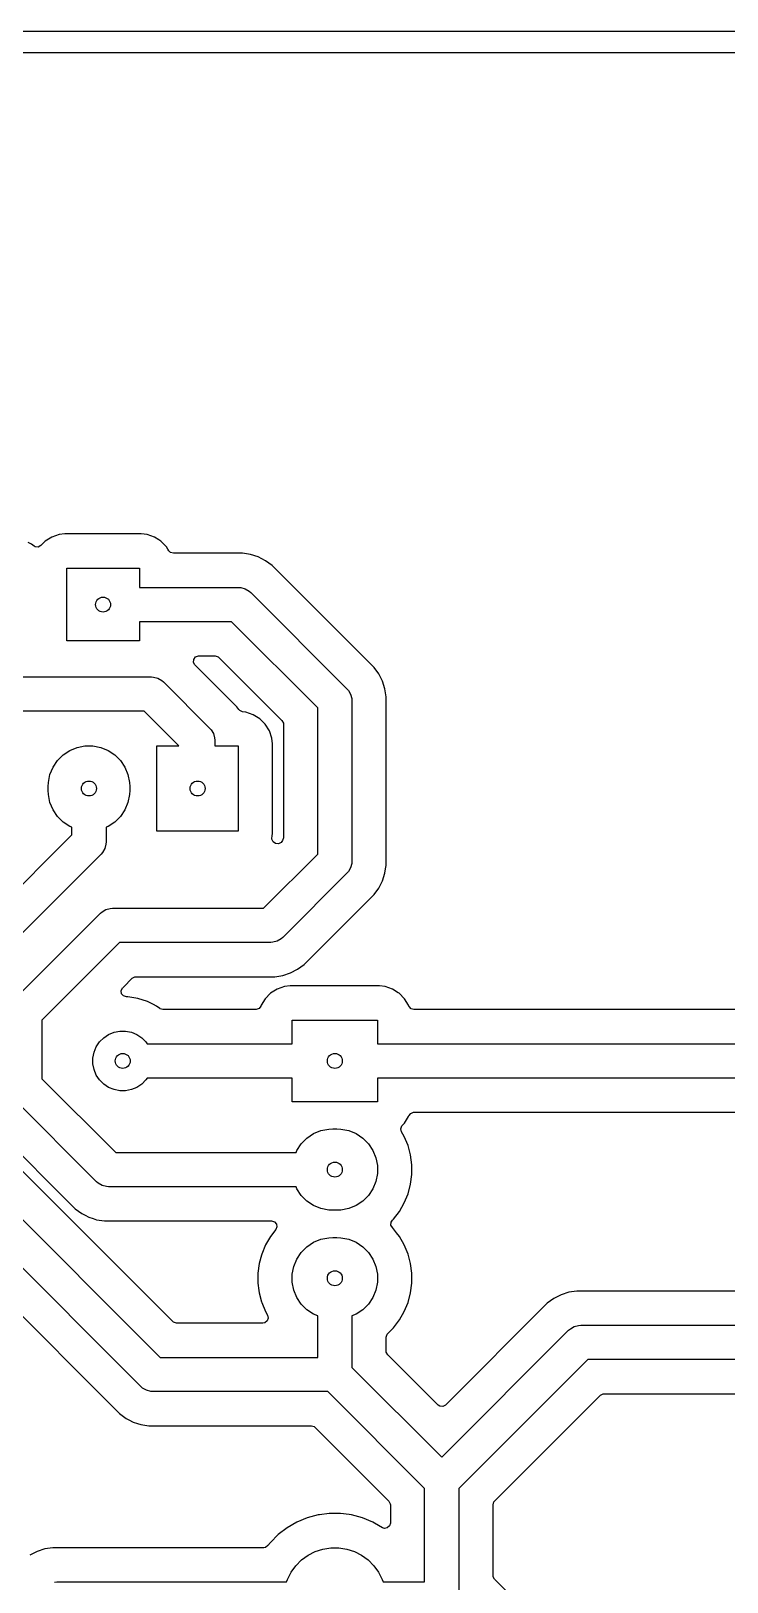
# Model space of a CAD drawing. Extents: x 117.2 to 183.2, y -121.2 to -64.2.
# Drawn here: x 141.69 to 157.96, y -100.51 to -64.25 of the extents above; entities that cross this region are included whole.
import ezdxf

# ---------------------------------------------------------------- set-up
doc = ezdxf.new("R2010")
doc.units = 0
doc.layers.add('BLACK', color=7, linetype='CONTINUOUS')

msp = doc.modelspace()

# ---------------------------------------------------------------- linework, layer by layer
at = {"layer": 'BLACK', "linetype": 'CONTINUOUS'}
for p, q in [((117.25, -64.25), (183.25, -64.25)), ((117.8745, -64.7505), (182.6255, -64.7505)), ((142.170476, -76.084211), (142.017739, -76.180183)), ((142.340745, -76.024631), (142.170476, -76.084211)), ((142.34075, -76.02463), (142.340745, -76.024631)), ((142.475039, -76.0095), (142.34075, -76.02463)), ((142.475046, -76.0095), (142.475039, -76.0095)), ((144.264954, -76.0095), (142.475046, -76.0095)), ((144.26496, -76.0095), (144.264954, -76.0095)), ((144.399249, -76.02463), (144.26496, -76.0095)), ((144.399254, -76.024631), (144.399249, -76.02463)), ((144.569523, -76.084211), (144.399254, -76.024631)), ((144.671949, -76.14857), (144.569523, -76.084211)), ((144.722262, -76.180184), (144.671949, -76.14857)), ((141.695051, -76.248366), (141.622764, -76.211534)), ((141.695053, -76.248367), (141.695051, -76.248366)), ((141.695054, -76.248368), (141.695053, -76.248367)), ((141.756779, -76.293213), (141.695054, -76.248368)), ((141.78633, -76.309077), (141.756779, -76.293213)), ((141.856022, -76.314061), (141.78633, -76.309077)), ((141.917345, -76.280577), (141.856022, -76.314061)), ((142.017739, -76.180183), (141.917345, -76.280577)), ((144.849816, -76.307738), (144.722262, -76.180184)), ((144.884367, -76.362726), (144.849816, -76.307738)), ((144.908713, -76.401472), (144.884367, -76.362726)), ((144.946668, -76.439815), (144.908713, -76.401472)), ((145.013707, -76.4595), (144.946668, -76.439815)), ((146.634481, -76.4595), (145.013707, -76.4595)), ((146.634486, -76.4595), (146.634481, -76.4595)), ((146.821118, -76.489059), (146.634486, -76.4595)), ((147.000836, -76.547454), (146.821118, -76.489059)), ((142.52, -78.51), (142.52, -76.81)), ((142.52, -76.81), (144.22, -76.81)), ((144.22, -76.81), (144.22, -77.26)), ((147.169199, -76.63324), (147.000836, -76.547454)), ((147.322074, -76.74431), (147.169199, -76.63324)), ((149.572073, -78.99431), (147.322074, -76.74431)), ((144.22, -77.26), (146.54, -77.26)), ((146.54, -77.26), (146.59221, -77.263422)), ((146.59221, -77.263422), (146.693074, -77.290448)), ((146.693074, -77.290448), (146.783505, -77.342659)), ((146.783505, -77.342659), (146.822843, -77.377157)), ((146.822843, -77.377157), (149.072843, -79.627158)), ((146.374314, -78.06), (144.22, -78.06)), ((144.22, -78.06), (144.22, -78.51)), ((148.39, -80.075685), (146.374314, -78.06)), ((144.22, -78.51), (142.52, -78.51)), ((145.48646, -79.010858), (145.491444, -78.941166)), ((145.519945, -79.072181), (145.48646, -79.010858)), ((145.491444, -78.941166), (145.533316, -78.885233)), ((145.533316, -78.885233), (145.59878, -78.860816)), ((145.59878, -78.860816), (145.607626, -78.8605)), ((145.607626, -78.8605), (145.991374, -78.8605)), ((145.991374, -78.8605), (146.058413, -78.880185)), ((146.058413, -78.880185), (146.079055, -78.896819)), ((146.079055, -78.896819), (147.553181, -80.370944)), ((149.70569, -79.127927), (149.572073, -78.99431)), ((139.415686, -79.35), (144.5, -79.35)), ((144.5, -79.35), (144.55221, -79.353422)), ((144.55221, -79.353422), (144.653074, -79.380448)), ((144.653074, -79.380448), (144.743505, -79.432659)), ((146.019837, -79.572074), (145.519945, -79.072181)), ((149.81676, -79.280801), (149.70569, -79.127927)), ((149.831932, -79.310578), (149.81676, -79.280801)), ((149.902545, -79.449163), (149.831932, -79.310578)), ((144.743505, -79.432659), (144.782843, -79.467157)), ((144.782843, -79.467157), (145.862843, -80.547158)), ((146.362073, -79.91431), (146.019837, -79.572074)), ((149.072843, -79.627158), (149.107341, -79.666495)), ((149.107341, -79.666495), (149.159552, -79.756927)), ((149.159552, -79.756927), (149.186578, -79.85779)), ((149.96094, -79.628881), (149.902545, -79.449163)), ((149.9905, -79.815513), (149.96094, -79.628881)), ((146.49569, -80.047927), (146.362073, -79.91431)), ((146.544567, -80.1152), (146.49569, -80.047927)), ((146.566585, -80.138465), (146.544567, -80.1152)), ((148.39, -83.494314), (148.39, -80.075685)), ((149.186578, -79.85779), (149.19, -79.91)), ((149.19, -79.91), (149.19, -83.66)), ((149.9905, -83.754485), (149.9905, -79.815513)), ((144.334314, -80.15), (139.25, -80.15)), ((145.144315, -80.96), (144.334314, -80.15)), ((146.630999, -80.165532), (146.566585, -80.138465)), ((146.71175, -80.17463), (146.630999, -80.165532)), ((146.711754, -80.174631), (146.71175, -80.17463)), ((146.882023, -80.234211), (146.711754, -80.174631)), ((147.034762, -80.330184), (146.882023, -80.234211)), ((147.162316, -80.457738), (147.034762, -80.330184)), ((147.258289, -80.610478), (147.162316, -80.457738)), ((147.553181, -80.370944), (147.586666, -80.432267)), ((147.586666, -80.432267), (147.5895, -80.458625)), ((147.5895, -80.458625), (147.5895, -83.111374)), ((145.862843, -80.547158), (145.897341, -80.586495)), ((145.897341, -80.586495), (145.949552, -80.676926)), ((145.949552, -80.676926), (145.949552, -80.676927)), ((145.949552, -80.676927), (145.976578, -80.77779)), ((145.976578, -80.77779), (145.98, -80.83)), ((145.98, -80.83), (145.98, -80.96)), ((147.317868, -80.780745), (147.258289, -80.610478)), ((147.333, -80.915046), (147.317868, -80.780745)), ((142.303708, -81.30824), (142.43574, -81.176208)), ((142.43574, -81.176208), (142.590995, -81.07247)), ((142.590995, -81.07247), (142.763504, -81.001014)), ((142.763504, -81.001014), (142.946639, -80.964587)), ((142.946639, -80.964587), (143.133361, -80.964587)), ((143.133361, -80.964587), (143.316496, -81.001014)), ((143.316496, -81.001014), (143.489005, -81.07247)), ((143.489005, -81.07247), (143.64426, -81.176208)), ((143.64426, -81.176208), (143.776292, -81.30824)), ((144.6275, -82.96), (144.6275, -80.96)), ((144.6275, -80.96), (145.144315, -80.96)), ((145.98, -80.96), (146.5325, -80.96)), ((146.5325, -80.96), (146.5325, -82.96)), ((147.333, -83.004954), (147.333, -80.915046)), ((142.128514, -81.636004), (142.19997, -81.463495)), ((142.19997, -81.463495), (142.303708, -81.30824)), ((143.776292, -81.30824), (143.88003, -81.463495)), ((143.88003, -81.463495), (143.951486, -81.636004)), ((142.0875, -81.9125), (142.092087, -81.819139)), ((142.0875, -82.0075), (142.0875, -81.9125)), ((142.092087, -81.819139), (142.128514, -81.636004)), ((143.951486, -81.636004), (143.987913, -81.819139)), ((143.987913, -81.819139), (143.9925, -81.9125)), ((143.9925, -81.9125), (143.9925, -82.0075)), ((142.092087, -82.100861), (142.0875, -82.0075)), ((142.128514, -82.283996), (142.092087, -82.100861)), ((142.19997, -82.456505), (142.128514, -82.283996)), ((143.951486, -82.283996), (143.88003, -82.456505)), ((143.987913, -82.100861), (143.951486, -82.283996)), ((143.9925, -82.0075), (143.987913, -82.100861)), ((142.303708, -82.61176), (142.19997, -82.456505)), ((142.43574, -82.743792), (142.303708, -82.61176)), ((143.776292, -82.61176), (143.64426, -82.743792)), ((143.88003, -82.456505), (143.776292, -82.61176)), ((142.590995, -82.84753), (142.43574, -82.743792)), ((142.64, -82.867828), (142.590995, -82.84753)), ((142.64, -83.044314), (142.64, -82.867828)), ((143.489005, -82.84753), (143.44, -82.867828)), ((143.44, -82.867828), (143.44, -83.21)), ((143.64426, -82.743792), (143.489005, -82.84753)), ((146.5325, -82.96), (144.6275, -82.96)), ((147.325151, -83.074613), (147.333, -83.004954)), ((138.467157, -87.217157), (142.64, -83.044314)), ((143.409552, -83.363074), (143.357341, -83.453505)), ((143.436578, -83.26221), (143.409552, -83.363074)), ((143.44, -83.21), (143.436578, -83.26221)), ((147.319608, -83.142424), (147.320072, -83.119697)), ((147.344023, -83.207889), (147.319608, -83.142424)), ((147.320072, -83.119697), (147.325151, -83.074613)), ((147.399956, -83.249762), (147.344023, -83.207889)), ((147.469647, -83.254748), (147.399956, -83.249762)), ((147.530971, -83.221264), (147.469647, -83.254748)), ((147.553179, -83.199057), (147.530971, -83.221264)), ((147.569815, -83.178413), (147.553179, -83.199057)), ((147.5895, -83.111374), (147.569815, -83.178413)), ((143.322843, -83.492843), (139.15, -87.665686)), ((143.357341, -83.453505), (143.322843, -83.492843)), ((147.124314, -84.76), (148.39, -83.494314)), ((149.186578, -83.71221), (149.159552, -83.813073)), ((149.19, -83.66), (149.186578, -83.71221)), ((149.977082, -83.839199), (149.989547, -83.7605)), ((149.989547, -83.7605), (149.9905, -83.754485)), ((149.072842, -83.942843), (147.572843, -85.442843)), ((149.107341, -83.903505), (149.072842, -83.942843)), ((149.159551, -83.813074), (149.107341, -83.903505)), ((149.159552, -83.813073), (149.159551, -83.813074)), ((149.81676, -84.289199), (149.902547, -84.120832)), ((149.902547, -84.120832), (149.96094, -83.941118)), ((149.96094, -83.941118), (149.977082, -83.839199)), ((149.02355, -85.124214), (149.70569, -84.442074)), ((149.70569, -84.442074), (149.81676, -84.289199)), ((143.307157, -84.877157), (143.346495, -84.842659)), ((143.346495, -84.842659), (143.436926, -84.790448)), ((143.436926, -84.790448), (143.53779, -84.763422)), ((143.53779, -84.763422), (143.59, -84.76)), ((143.59, -84.76), (147.124314, -84.76)), ((141.257157, -86.927157), (143.307157, -84.877157)), ((148.072074, -86.07569), (149.02355, -85.124214)), ((143.755686, -85.56), (141.94, -87.375686)), ((147.29, -85.56), (143.755686, -85.56)), ((147.34221, -85.556578), (147.29, -85.56)), ((147.443074, -85.529552), (147.34221, -85.556578)), ((147.533505, -85.477341), (147.443074, -85.529552)), ((147.572843, -85.442843), (147.533505, -85.477341)), ((147.571118, -86.33094), (147.750832, -86.272547)), ((147.750832, -86.272547), (147.919199, -86.18676)), ((147.919199, -86.18676), (148.072074, -86.07569)), ((143.794886, -86.687853), (143.823911, -86.624297)), ((143.823911, -86.624297), (143.829943, -86.617819)), ((143.829943, -86.617819), (143.845446, -86.602317)), ((143.845446, -86.602317), (144.050944, -86.396819)), ((144.050944, -86.396819), (144.112267, -86.363334)), ((144.112267, -86.363334), (144.138625, -86.3605)), ((144.138625, -86.3605), (147.384486, -86.3605)), ((147.440476, -86.651711), (147.287737, -86.747684)), ((147.384486, -86.3605), (147.571118, -86.33094)), ((147.610745, -86.592131), (147.440476, -86.651711)), ((147.61075, -86.59213), (147.610745, -86.592131)), ((147.745039, -86.577), (147.61075, -86.59213)), ((147.745046, -86.577), (147.745039, -86.577)), ((149.834954, -86.577), (147.745046, -86.577)), ((149.83496, -86.577), (149.834954, -86.577)), ((149.969249, -86.59213), (149.83496, -86.577)), ((149.969254, -86.592131), (149.969249, -86.59213)), ((150.139523, -86.651711), (149.969254, -86.592131)), ((150.26983, -86.733589), (150.139523, -86.651711)), ((143.80483, -86.757011), (143.794886, -86.687853)), ((143.850585, -86.809815), (143.80483, -86.757011)), ((143.917624, -86.8295), (143.850585, -86.809815)), ((143.948092, -86.8295), (143.917624, -86.8295)), ((143.948097, -86.8295), (143.948092, -86.8295)), ((144.181368, -86.866446), (143.948097, -86.8295)), ((144.405996, -86.939433), (144.181368, -86.866446)), ((144.550715, -87.013172), (144.405996, -86.939433)), ((144.616433, -87.046657), (144.550715, -87.013172)), ((147.064211, -87.027978), (147.060296, -87.039168)), ((147.064212, -87.027975), (147.064211, -87.027978)), ((147.160184, -86.875237), (147.064212, -87.027975)), ((147.287737, -86.747684), (147.160184, -86.875237)), ((150.292262, -86.747684), (150.26983, -86.733589)), ((150.419816, -86.875238), (150.292262, -86.747684)), ((150.515789, -87.027978), (150.419816, -86.875238)), ((150.520784, -87.042253), (150.515789, -87.027978)), ((141.94, -87.375686), (141.94, -88.744314)), ((144.616435, -87.046658), (144.616433, -87.046657)), ((144.616436, -87.046659), (144.616435, -87.046658)), ((144.697862, -87.105818), (144.616436, -87.046659)), ((144.703708, -87.109815), (144.697862, -87.105818)), ((144.770747, -87.1295), (144.703708, -87.109815)), ((146.940704, -87.1295), (144.770747, -87.1295)), ((146.952071, -87.128978), (146.940704, -87.1295)), ((147.017024, -87.103231), (146.952071, -87.128978)), ((147.057746, -87.046455), (147.017024, -87.103231)), ((147.060296, -87.039168), (147.057746, -87.046455)), ((147.79, -87.93), (147.79, -87.3775)), ((147.79, -87.3775), (149.79, -87.3775)), ((149.79, -87.3775), (149.79, -87.93)), ((150.522254, -87.046455), (150.520784, -87.042253)), ((150.526502, -87.057011), (150.522254, -87.046455)), ((150.572257, -87.109815), (150.526502, -87.057011)), ((150.639296, -87.1295), (150.572257, -87.109815)), ((162.424481, -87.1295), (150.639296, -87.1295)), ((143.385925, -87.788893), (143.500022, -87.712655)), ((143.500022, -87.712655), (143.626801, -87.660142)), ((143.626801, -87.660142), (143.761388, -87.633371)), ((143.761388, -87.633371), (143.898612, -87.633371)), ((143.898612, -87.633371), (144.033199, -87.660142)), ((144.033199, -87.660142), (144.159978, -87.712655)), ((144.159978, -87.712655), (144.274075, -87.788893)), ((143.160142, -88.126801), (143.212655, -88.000022)), ((143.212655, -88.000022), (143.288893, -87.885925)), ((143.288893, -87.885925), (143.385925, -87.788893)), ((144.274075, -87.788893), (144.371107, -87.885925)), ((144.371107, -87.885925), (144.400557, -87.93)), ((144.400557, -87.93), (147.79, -87.93)), ((149.79, -87.93), (162.33, -87.93)), ((143.133371, -88.261388), (143.160142, -88.126801)), ((143.133371, -88.398612), (143.133371, -88.261388)), ((143.160142, -88.533199), (143.133371, -88.398612)), ((141.94, -88.744314), (143.665685, -90.47)), ((143.212655, -88.659978), (143.160142, -88.533199)), ((143.288893, -88.774075), (143.212655, -88.659978)), ((143.385925, -88.871107), (143.288893, -88.774075)), ((144.371107, -88.774075), (144.274075, -88.871107)), ((144.400557, -88.73), (144.371107, -88.774075)), ((147.79, -88.73), (144.400557, -88.73)), ((147.79, -89.2825), (147.79, -88.73)), ((162.164314, -88.73), (149.79, -88.73)), ((149.79, -88.73), (149.79, -89.2825)), ((143.217158, -91.152843), (141.257157, -89.192843)), ((143.500022, -88.947345), (143.385925, -88.871107)), ((143.626801, -88.999858), (143.500022, -88.947345)), ((143.761388, -89.026629), (143.626801, -88.999858)), ((143.898612, -89.026629), (143.761388, -89.026629)), ((144.033199, -88.999858), (143.898612, -89.026629)), ((144.159978, -88.947345), (144.033199, -88.999858)), ((144.274075, -88.871107), (144.159978, -88.947345)), ((149.79, -89.2825), (147.79, -89.2825)), ((150.522254, -89.613544), (150.562976, -89.556769)), ((150.562976, -89.556769), (150.627929, -89.531022)), ((150.627929, -89.531022), (150.639296, -89.5305)), ((150.639296, -89.5305), (161.781374, -89.5305)), ((140.62431, -89.692074), (142.717927, -91.78569)), ((148.466004, -89.958514), (148.649139, -89.922087)), ((148.649139, -89.922087), (148.7425, -89.9175)), ((148.7425, -89.9175), (148.8375, -89.9175)), ((148.8375, -89.9175), (148.930861, -89.922087)), ((148.930861, -89.922087), (149.113996, -89.958514)), ((150.333829, -89.91635), (150.356681, -89.850323)), ((150.350302, -89.98425), (150.333829, -89.91635)), ((150.356681, -89.850323), (150.370005, -89.834571)), ((150.370005, -89.834571), (150.419816, -89.784762)), ((150.419816, -89.784762), (150.515789, -89.632022)), ((150.515789, -89.632022), (150.522254, -89.613544)), ((144.998445, -94.423181), (140.529576, -89.954312)), ((147.90247, -90.420995), (148.006208, -90.26574)), ((148.006208, -90.26574), (148.13824, -90.133708)), ((148.13824, -90.133708), (148.293495, -90.02997)), ((148.293495, -90.02997), (148.466004, -89.958514)), ((149.113996, -89.958514), (149.286505, -90.02997)), ((149.286505, -90.02997), (149.44176, -90.133708)), ((149.44176, -90.133708), (149.573792, -90.26574)), ((149.573792, -90.26574), (149.67753, -90.420995)), ((150.413087, -90.092996), (150.350302, -89.98425)), ((150.413089, -90.093001), (150.413087, -90.092996)), ((150.413091, -90.093004), (150.413089, -90.093001)), ((150.50103, -90.305308), (150.413091, -90.093004)), ((140.030343, -90.587157), (144.703186, -95.26)), ((143.665685, -90.47), (147.882171, -90.47)), ((147.882171, -90.47), (147.90247, -90.420995)), ((149.67753, -90.420995), (149.748986, -90.593504)), ((149.748986, -90.593504), (149.785413, -90.776639)), ((150.560505, -90.527273), (150.50103, -90.305308)), ((150.5905, -90.755102), (150.560505, -90.527273)), ((149.785413, -90.963361), (149.748986, -91.146496)), ((149.785413, -90.776639), (149.785413, -90.963361)), ((150.560505, -91.212727), (150.5905, -90.984898)), ((150.5905, -90.984898), (150.5905, -90.755102)), ((144.254657, -95.942843), (139.581814, -91.27)), ((143.256495, -91.187341), (143.217158, -91.152843)), ((143.346927, -91.239552), (143.256495, -91.187341)), ((143.44779, -91.266578), (143.346927, -91.239552)), ((143.5, -91.27), (143.44779, -91.266578)), ((147.882171, -91.27), (143.5, -91.27)), ((147.90247, -91.319005), (147.882171, -91.27)), ((148.006208, -91.47426), (147.90247, -91.319005)), ((149.67753, -91.319005), (149.573792, -91.47426)), ((149.748986, -91.146496), (149.67753, -91.319005)), ((150.50103, -91.434692), (150.560505, -91.212727)), ((148.13824, -91.606292), (148.006208, -91.47426)), ((148.293495, -91.71003), (148.13824, -91.606292)), ((148.466004, -91.781486), (148.293495, -91.71003)), ((149.286505, -91.71003), (149.113996, -91.781486)), ((149.44176, -91.606292), (149.286505, -91.71003)), ((149.573792, -91.47426), (149.44176, -91.606292)), ((150.298193, -91.846004), (150.413091, -91.646996)), ((150.413091, -91.646996), (150.50103, -91.434692)), ((142.717927, -91.78569), (142.870801, -91.89676)), ((142.870801, -91.89676), (142.950347, -91.93729)), ((142.950347, -91.93729), (143.039163, -91.982545)), ((143.039163, -91.982545), (143.039165, -91.982545)), ((143.039165, -91.982545), (143.039168, -91.982547)), ((143.039168, -91.982547), (143.135497, -92.013846)), ((143.135497, -92.013846), (143.218881, -92.04094)), ((143.218881, -92.04094), (143.405514, -92.0705)), ((143.405514, -92.0705), (143.405519, -92.0705)), ((143.405519, -92.0705), (143.594482, -92.0705)), ((143.594482, -92.0705), (147.309279, -92.0705)), ((147.309279, -92.0705), (147.376318, -92.090185)), ((147.376318, -92.090185), (147.422073, -92.142989)), ((148.649139, -91.817913), (148.466004, -91.781486)), ((148.7425, -91.8225), (148.649139, -91.817913)), ((148.8375, -91.8225), (148.7425, -91.8225)), ((148.930861, -91.817913), (148.8375, -91.8225)), ((149.113996, -91.781486), (148.930861, -91.817913)), ((150.100812, -92.16636), (150.105795, -92.096669)), ((150.105795, -92.096669), (150.134296, -92.052319)), ((150.134296, -92.052319), (150.158303, -92.028313)), ((150.158303, -92.028313), (150.298193, -91.846004)), ((147.281807, -92.433996), (147.166909, -92.633003)), ((147.281813, -92.433987), (147.281807, -92.433996)), ((147.407655, -92.269986), (147.281813, -92.433987)), ((147.432017, -92.212147), (147.407655, -92.269986)), ((147.422073, -92.142989), (147.432017, -92.212147)), ((148.466004, -92.498514), (148.649139, -92.462087)), ((148.649139, -92.462087), (148.7425, -92.4575)), ((148.7425, -92.4575), (148.8375, -92.4575)), ((148.8375, -92.4575), (148.930861, -92.462087)), ((148.930861, -92.462087), (149.113996, -92.498514)), ((150.134296, -92.22768), (150.100812, -92.16636)), ((150.158303, -92.251687), (150.134296, -92.22768)), ((150.158305, -92.251689), (150.158303, -92.251687)), ((150.232001, -92.347732), (150.158305, -92.251689)), ((150.298193, -92.433996), (150.232001, -92.347732)), ((150.413091, -92.633004), (150.298193, -92.433996)), ((147.166907, -92.633007), (147.078973, -92.845298)), ((147.166909, -92.633003), (147.166907, -92.633007)), ((147.90247, -92.960995), (148.006208, -92.80574)), ((148.006208, -92.80574), (148.13824, -92.673708)), ((148.13824, -92.673708), (148.293495, -92.56997)), ((148.293495, -92.56997), (148.466004, -92.498514)), ((149.113996, -92.498514), (149.286505, -92.56997)), ((149.286505, -92.56997), (149.44176, -92.673708)), ((149.44176, -92.673708), (149.573792, -92.80574)), ((149.573792, -92.80574), (149.67753, -92.960995)), ((150.50103, -92.845308), (150.413091, -92.633004)), ((147.019495, -93.067274), (146.9895, -93.295094)), ((147.07214, -92.8708), (147.019495, -93.067274)), ((147.07897, -92.845308), (147.07214, -92.8708)), ((147.078973, -92.845298), (147.07897, -92.845308)), ((147.794587, -93.316639), (147.831014, -93.133504)), ((147.831014, -93.133504), (147.90247, -92.960995)), ((149.67753, -92.960995), (149.748986, -93.133504)), ((149.748986, -93.133504), (149.785413, -93.316639)), ((150.560505, -93.067273), (150.50103, -92.845308)), ((150.5905, -93.295102), (150.560505, -93.067273)), ((140.402181, -93.222445), (143.755426, -96.57569)), ((146.9895, -93.295094), (146.9895, -93.524905)), ((146.9895, -93.524905), (147.012025, -93.695985)), ((147.794587, -93.503361), (147.794587, -93.316639)), ((147.831014, -93.686496), (147.794587, -93.503361)), ((149.785413, -93.503361), (149.748986, -93.686496)), ((149.785413, -93.316639), (149.785413, -93.503361)), ((150.560505, -93.752727), (150.5905, -93.524898)), ((150.5905, -93.524898), (150.5905, -93.295102)), ((147.012025, -93.695985), (147.019495, -93.752727)), ((147.019495, -93.752727), (147.075287, -93.960945)), ((147.90247, -93.859005), (147.831014, -93.686496)), ((148.006208, -94.01426), (147.90247, -93.859005)), ((149.67753, -93.859005), (149.573792, -94.01426)), ((149.748986, -93.686496), (149.67753, -93.859005)), ((150.50103, -93.974692), (150.560505, -93.752727)), ((153.9108, -93.88324), (153.757923, -93.994312)), ((154.079165, -93.797454), (153.9108, -93.88324)), ((154.258885, -93.739059), (154.079165, -93.797454)), ((154.445513, -93.7095), (154.258885, -93.739059)), ((162.831593, -93.7095), (154.445513, -93.7095)), ((147.075287, -93.960945), (147.07897, -93.974691)), ((147.07897, -93.974691), (147.078973, -93.974701)), ((147.078973, -93.974701), (147.166907, -94.186992)), ((147.166907, -94.186992), (147.166912, -94.187003)), ((147.166912, -94.187003), (147.216852, -94.2735)), ((147.216852, -94.2735), (147.233325, -94.3414)), ((148.13824, -94.146292), (148.006208, -94.01426)), ((148.293495, -94.25003), (148.13824, -94.146292)), ((148.39, -94.290003), (148.293495, -94.25003)), ((149.286505, -94.25003), (149.19, -94.290003)), ((149.44176, -94.146292), (149.286505, -94.25003)), ((149.573792, -94.01426), (149.44176, -94.146292)), ((150.298193, -94.386004), (150.413091, -94.186996)), ((150.413091, -94.186996), (150.50103, -93.974692)), ((153.757923, -93.994312), (151.37768, -96.374554)), ((145.019087, -94.439815), (144.998445, -94.423181)), ((145.086126, -94.4595), (145.019087, -94.439815)), ((147.109465, -94.4595), (145.086126, -94.4595)), ((147.155552, -94.450617), (147.109465, -94.4595)), ((147.210473, -94.407427), (147.155552, -94.450617)), ((147.233325, -94.3414), (147.210473, -94.407427)), ((148.39, -95.26), (148.39, -94.290003)), ((149.19, -94.290003), (149.19, -95.494314)), ((150.026819, -94.699798), (150.158298, -94.568318)), ((150.158298, -94.568318), (150.158303, -94.568313)), ((150.158303, -94.568313), (150.298193, -94.386004)), ((151.29, -97.594314), (154.257157, -94.627157)), ((154.257157, -94.627157), (154.296495, -94.592659)), ((154.296495, -94.592659), (154.386926, -94.540448)), ((154.386926, -94.540448), (154.48779, -94.513422)), ((154.48779, -94.513422), (154.54, -94.51)), ((154.54, -94.51), (163.079766, -94.51)), ((149.9905, -94.787479), (150.010185, -94.72044)), ((149.9905, -95.111374), (149.9905, -94.787479)), ((150.010185, -94.72044), (150.026819, -94.699798)), ((144.703186, -95.26), (148.39, -95.26)), ((149.993334, -95.137732), (149.9905, -95.111374)), ((150.026819, -95.199055), (149.993334, -95.137732)), ((151.202318, -96.374554), (150.026819, -95.199055)), ((154.705686, -95.31), (151.69, -98.325686)), ((162.758092, -95.31), (154.705686, -95.31)), ((149.19, -95.494314), (151.29, -97.594314)), ((144.293995, -95.977341), (144.254657, -95.942843)), ((144.384426, -96.029552), (144.293995, -95.977341)), ((144.48529, -96.056578), (144.384426, -96.029552)), ((144.5375, -96.06), (144.48529, -96.056578)), ((148.624314, -96.06), (144.5375, -96.06)), ((150.89, -98.325686), (148.624314, -96.06)), ((151.246665, -96.403055), (151.202318, -96.374554)), ((151.316357, -96.408039), (151.246665, -96.403055)), ((151.37768, -96.374554), (151.316357, -96.408039)), ((152.526819, -98.620945), (155.000945, -96.146819)), ((155.000945, -96.146819), (155.062268, -96.113334)), ((155.062268, -96.113334), (155.088626, -96.1105)), ((155.088626, -96.1105), (162.189071, -96.1105)), ((143.755426, -96.57569), (143.908301, -96.68676)), ((143.908301, -96.68676), (143.975676, -96.721089)), ((143.975676, -96.721089), (144.076663, -96.772545)), ((144.076663, -96.772545), (144.076665, -96.772545)), ((144.076665, -96.772545), (144.076668, -96.772547)), ((144.076668, -96.772547), (144.172997, -96.803846)), ((144.172997, -96.803846), (144.256381, -96.83094)), ((144.256381, -96.83094), (144.443014, -96.8605)), ((144.443014, -96.8605), (144.443019, -96.8605)), ((144.443019, -96.8605), (148.241374, -96.8605)), ((148.241374, -96.8605), (148.308413, -96.880185)), ((148.308413, -96.880185), (148.329055, -96.896819)), ((148.329055, -96.896819), (150.053181, -98.620944)), ((150.053181, -98.620944), (150.086666, -98.682267)), ((150.89, -100.51), (150.89, -98.325686)), ((151.69, -98.325686), (151.69, -100.744314)), ((152.510185, -98.641587), (152.526819, -98.620945)), ((148.398884, -98.94373), (148.145581, -99.011602)), ((148.427772, -98.939926), (148.398884, -98.94373)), ((148.658872, -98.9095), (148.427772, -98.939926)), ((148.65888, -98.9095), (148.658872, -98.9095)), ((148.92112, -98.9095), (148.65888, -98.9095)), ((148.921127, -98.9095), (148.92112, -98.9095)), ((149.123339, -98.936123), (148.921127, -98.9095)), ((149.181116, -98.94373), (149.123339, -98.936123)), ((149.434419, -99.011602), (149.181116, -98.94373)), ((150.086666, -98.682267), (150.0895, -98.708625)), ((150.0895, -98.708625), (150.0895, -99.135513)), ((152.4905, -98.708626), (152.510185, -98.641587)), ((152.4905, -100.361374), (152.4905, -98.708626)), ((147.676196, -99.243075), (147.468148, -99.402718)), ((147.903299, -99.111958), (147.676196, -99.243075)), ((147.903309, -99.111953), (147.903299, -99.111958)), ((148.145571, -99.011605), (147.903309, -99.111953)), ((148.145581, -99.011602), (148.145571, -99.011605)), ((149.434421, -99.011603), (149.434419, -99.011602)), ((149.434428, -99.011605), (149.434421, -99.011603)), ((149.67669, -99.111953), (149.434428, -99.011605)), ((149.676695, -99.111956), (149.67669, -99.111953)), ((149.676697, -99.111957), (149.676695, -99.111956)), ((149.717497, -99.135513), (149.676697, -99.111957)), ((149.903501, -99.242901), (149.717497, -99.135513)), ((149.947853, -99.258251), (149.903501, -99.242901)), ((150.017011, -99.248307), (149.947853, -99.258251)), ((150.069815, -99.202552), (150.017011, -99.248307)), ((150.0895, -99.135513), (150.069815, -99.202552)), ((142.195513, -99.7095), (142.008885, -99.739059)), ((147.128452, -99.7095), (142.195513, -99.7095)), ((147.170399, -99.702189), (147.128452, -99.7095)), ((147.226827, -99.660987), (147.170399, -99.702189)), ((147.282718, -99.588148), (147.226827, -99.660987)), ((147.468148, -99.402718), (147.282718, -99.588148)), ((148.509866, -99.743156), (148.695849, -99.713699)), ((148.695849, -99.713699), (148.884151, -99.713699)), ((148.884151, -99.713699), (149.070134, -99.743156)), ((141.829165, -99.797454), (141.6608, -99.88324)), ((142.008885, -99.739059), (141.829165, -99.797454)), ((147.877513, -100.130662), (148.010662, -99.997513)), ((148.010662, -99.997513), (148.163002, -99.886832)), ((148.163002, -99.886832), (148.33078, -99.801345)), ((148.33078, -99.801345), (148.509866, -99.743156)), ((149.070134, -99.743156), (149.24922, -99.801345)), ((149.24922, -99.801345), (149.416998, -99.886832)), ((149.416998, -99.886832), (149.569338, -99.997513)), ((149.569338, -99.997513), (149.702487, -100.130662)), ((147.681345, -100.45078), (147.766832, -100.283002)), ((147.766832, -100.283002), (147.877513, -100.130662)), ((149.702487, -100.130662), (149.813168, -100.283002)), ((149.813168, -100.283002), (149.898655, -100.45078)), ((152.493334, -100.387732), (152.4905, -100.361374)), ((152.526819, -100.449055), (152.493334, -100.387732)), ((142.23779, -100.513422), (142.29, -100.51)), ((142.29, -100.51), (147.662103, -100.51)), ((147.662103, -100.51), (147.681345, -100.45078)), ((149.898655, -100.45078), (149.917897, -100.51)), ((149.917897, -100.51), (150.89, -100.51)), ((152.943947, -100.866184), (152.526819, -100.449055))]:
    msp.add_line(p, q, dxfattribs=at)
at = {"layer": 'BLACK'}
for centre in [(143.37, -77.66), (143.04, -81.96), (145.58, -81.96), (143.83, -88.33), (148.79, -88.33), (148.79, -90.87), (148.79, -93.41)]:
    msp.add_circle(centre, 0.175, dxfattribs=at)
at = {"layer": 'WHITE'}
for centre in [(143.37, -77.66), (143.04, -81.96), (145.58, -81.96), (143.83, -88.33), (148.79, -88.33), (148.79, -90.87), (148.79, -93.41)]:
    msp.add_circle(centre, 0.175, dxfattribs=at)

doc.saveas('drawing.dxf')
